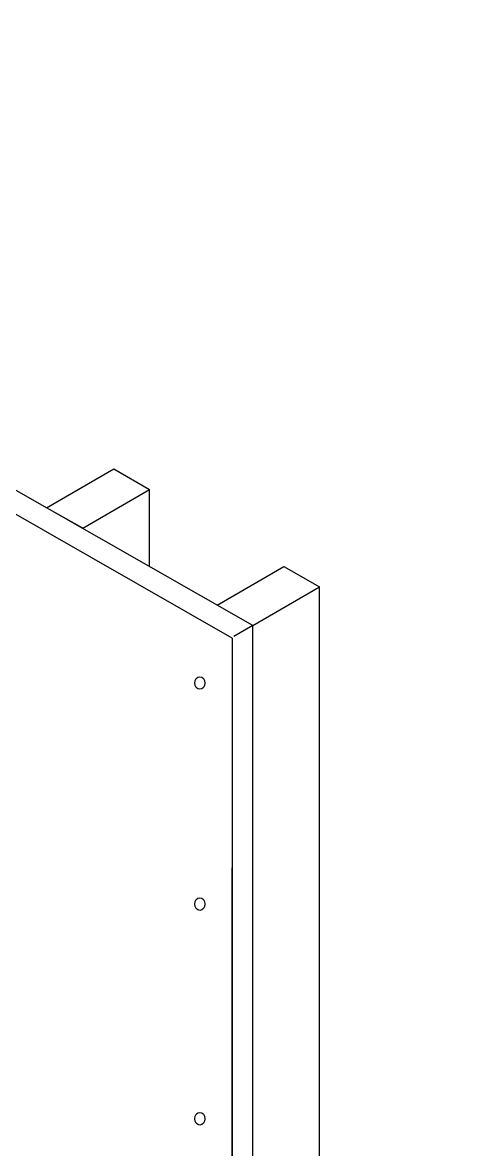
# Model space of a CAD drawing. Extents: x -1140 to 5605, y -816 to 2382.
# Drawn here: x 3807.4 to 3920.8, y 161.5 to 445 of the extents above; entities that cross this region are included whole.
import ezdxf

# ---------------------------------------------------------------- set-up
doc = ezdxf.new("R2010")
doc.units = 0
doc.header["$MEASUREMENT"] = 0
doc.layers.add('G-ANNO-TTLB', color=7, linetype='Continuous', lineweight=0)
doc.layers.add('wall scratch', color=7, linetype='Continuous', lineweight=0)

# ---------------------------------------------------------------- blocks, each defined once
blk = doc.blocks.new('Block_54')
at = {"layer": 'wall scratch', "color": 18, "lineweight": 25, "true_color": 0x000000}
for centre in [(3851.99, 278.88), (3851.99, 223.27), (3851.99, 169.25)]:
    blk.add_ellipse(centre, major_axis=(0, 1.59), ratio=0.812499, dxfattribs=at)

msp = doc.modelspace()

# ---------------------------------------------------------------- hatches: boundary and pattern name
at = {"layer": 'G-ANNO-TTLB', "true_color": 0xff00ff, "transparency": 33554687}
h = msp.add_hatch(color=6, dxfattribs=at)
edge = h.paths.add_edge_path()
edge.add_spline(control_points=[(5285.56, -733.23), (5285.56, -733.23), (2356.04, -733.23), (2356.04, -733.23), (2356.04, -733.23), (2356.04, 1723.77), (2356.04, 1723.77), (2356.04, 1723.77), (5285.56, 1723.77), (5285.56, 1723.77), (5285.56, 1723.77), (5285.56, -733.23), (5285.56, -733.23)], knot_values=[0, 0, 0, 0, 1, 1, 1, 2, 2, 2, 3, 3, 3, 4, 4, 4, 4], degree=3, periodic=0)
edge = h.paths.add_edge_path()
edge.add_spline(control_points=[(2365.04, 1714.77), (2365.04, 1714.77), (2365.04, -724.23), (2365.04, -724.23), (2365.04, -724.23), (5276.56, -724.23), (5276.56, -724.23), (5276.56, -724.23), (5276.56, 1714.77), (5276.56, 1714.77), (5276.56, 1714.77), (2365.04, 1714.77), (2365.04, 1714.77)], knot_values=[0, 0, 0, 0, 1, 1, 1, 2, 2, 2, 3, 3, 3, 4, 4, 4, 4], degree=3, periodic=0)
edge.add_line((2365.04, 1714.77), (2365.04, 1714.77))

# ---------------------------------------------------------------- linework, layer by layer
at = {"layer": 'G-ANNO-TTLB'}
for points in [[(5285.56, -733.23), (5285.56, -733.23), (2356.04, -733.23), (2356.04, -733.23), (2356.04, -733.23), (2356.04, 1723.77), (2356.04, 1723.77), (2356.04, 1723.77), (5285.56, 1723.77), (5285.56, 1723.77), (5285.56, 1723.77), (5285.56, -733.23), (5285.56, -733.23)], [(2365.04, 1714.77), (2365.04, 1714.77), (2365.04, -724.23), (2365.04, -724.23), (2365.04, -724.23), (5276.56, -724.23), (5276.56, -724.23), (5276.56, -724.23), (5276.56, 1714.77), (5276.56, 1714.77), (5276.56, 1714.77), (2365.04, 1714.77), (2365.04, 1714.77)]]:
    msp.add_open_spline(points, degree=3, knots=[0, 0, 0, 0, 1, 1, 1, 2, 2, 2, 3, 3, 3, 4, 4, 4, 4], dxfattribs=at)
at = {"layer": 'wall scratch', "color": 2, "lineweight": 25, "true_color": 0xffff00}
for p, q in [((3865.32, 293.33), (3596.44, 446.86)), ((3860.1, 290.19), (3591.23, 443.72)), ((3865.32, 293.33), (3860.51, 290.55)), ((3865.32, -131.16), (3865.32, 293.33)), ((3860.1, 290.19), (3860.1, -134.3)), ((3860.1, -134.3), (3860.1, 232.4))]:
    msp.add_line(p, q, dxfattribs=at)
at = {"layer": 'wall scratch', "color": 33, "lineweight": 25, "true_color": 0xcc9966}
for p, q in [((3822.54, 317.86), (3839.35, 327.58)), ((3839.35, 308.16), (3839.35, 327.58)), ((3865.32, 293.33), (3882.12, 303.05)), ((3882.12, -121.44), (3882.12, 303.05))]:
    msp.add_line(p, q, dxfattribs=at)
for points in [[(3822.54, 317.86), (3813.43, 322.96), (3830.35, 332.75), (3839.35, 327.58)], [(3865.32, 293.33), (3856.32, 298.49), (3873.12, 308.21), (3882.12, 303.05)]]:
    msp.add_lwpolyline(points, dxfattribs=at)

# ---------------------------------------------------------------- block references
at = {"layer": 'wall scratch'}
msp.add_blockref('Block_54', (0, 0), dxfattribs=at)

doc.saveas('drawing.dxf')
